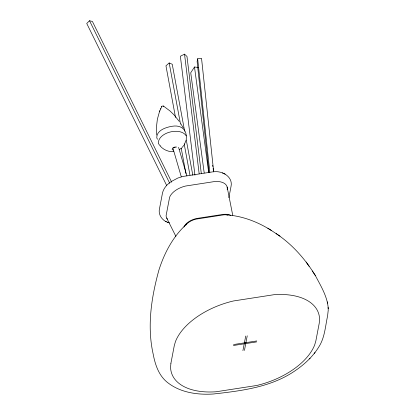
<?xml version="1.0" encoding="UTF-8"?>
<svg xmlns="http://www.w3.org/2000/svg" width="415" height="415" viewBox="0 0 415 415"><rect width="100%" height="100%" fill="white"/><g stroke="black" fill="none" stroke-linecap="round" stroke-linejoin="round"><path stroke-width="0.62" d="M328.094 307.385L328.234 310.093L327.591 315.955C325.313 326.346 324.821 337.535 318.933 346.748C313.429 355.795 305.679 363.25 297.099 369.366L296.575 369.718C272.463 387.06 242.142 390.78 213.471 393.996C197.877 395.013 181.096 392.777 168.303 383.112C159.018 376.306 155.215 364.993 153.187 354.151C146.905 326.2 151.392 297.332 158.904 270.108C164.361 252.922 173.148 236.234 186.714 224.059M227.192 189.551L227.306 188.296A17.3 9.675 -18.9 0 0 214.773 181.521L185.578 186.034A17.3 9.675 -18.9 0 0 169.621 197.208L166.104 215.598A17.3 9.675 -18.9 0 0 167.442 219.13M186.231 139.15C187.3 129.719 181.21 124.723 172.194 126.264C166.01 127.255 156.413 130.289 156.777 137.962L157.565 139.29M213.689 171.805L201.54 58.354L197.659 58.748L197.125 61.565L208.994 172.438M228.873 197.722L230.989 186.626C233.334 176.671 221.849 170.332 213.201 171.851M242.92 350.654L245.711 336.036M244.44 350.421L247.231 335.802M185.987 140.369L184.436 144.399M179.29 121.445L174.02 114.862L170.051 111.007L163.391 106.001L161.995 106.162L159.536 111.459L157.368 119.235L156.403 127.452L156.543 135.031M159.536 111.459L159.806 110.789M160.522 108.989L160.688 108.574M161.694 106.448L161.715 106.863M163.546 106.515L163.391 106.001M198.303 67.474L194.495 67.002L190.729 72.76L204.201 172.951M183.892 145.307L182.029 147.569M173.6 148.062L173.984 147.699M309.486 358.918L310.098 358.218M314.337 353.336L315.026 352.543M171.743 182.258L92.389 21.44L89.531 20.75L86.73 23.468L166.659 185.448M184.649 131.192L172.246 64.273L169.18 62.961L165.953 65.829L175.519 117.45M170.679 181.936C166.944 184.545 163.697 188.203 162.556 192.7L159.495 208.729C157.799 215.354 163.225 221.74 169.605 222.912M181.412 148.129L179.342 149.618M171.12 181.62L177.833 178.045L182.818 176.484L212.698 171.867M201.301 173.506L186.978 56.45L184.53 54.147L180.369 56.233L194.931 175.218M174.58 147.45L175.234 147.372M233.567 344.543L256.766 340.959M233.386 345.498L256.584 341.913M173.724 151.517C168.609 152.149 163.515 149.784 160.149 145.997M226.699 214.871C242.568 216.018 257.876 221.932 271.239 230.392M176.593 147.05C174.964 146.786 172.215 147.356 172.121 149.348L173.263 150.173M222.393 172.884L223.28 173.273M224.173 173.672L225.138 174.098M165.352 221.252L166.311 221.677M167.204 222.077L168.091 222.471M276.105 233.593C292.202 244.285 305.258 259.126 315.338 275.524C320.795 285.987 327.528 296.647 328.27 308.734M267.836 228.172L279.99 236.135M160.33 145.675L159.36 144.975L158.307 143.206C158.265 132.198 180.598 126.803 186.252 135.866M306.208 262.036L309.113 266.347M312.313 271.031L315.338 275.524M180.852 123.826L183.326 127.996M166.721 218.057L175.872 236.332M89.531 20.75L169.745 183.311M178.559 147.341L186.911 175.924M173.097 148.772L181.267 176.738M227.14 187.025L232.737 215.297M186.185 139.476L192.799 175.166M169.18 62.961L180.515 124.142M184.177 143.901L189.966 175.125M181.189 148.041L185.915 173.532M212.693 165.258L212.864 166.545M213.123 168.469L213.383 170.399M194.495 67.002L208.657 172.334M327.373 301.871L327.549 303.24M184.53 54.147L199.164 173.776M197.659 58.748L209.808 172.199M185.873 225.023A12.154 6.796 -18.9 0 1 195.947 219.141L223.861 214.83A12.154 6.796 -18.9 0 1 227.98 215.084M183.944 227.047A13.005 7.273 -18.9 0 1 197.576 218.332L222.456 214.488A13.005 7.273 -18.9 0 1 230.813 215.421M170.918 363.239L170.575 367.14A62.878 35.161 -18.9 0 0 216.116 391.76L256.693 385.488A62.878 35.161 -18.9 0 0 314.695 344.875L315.867 340.85L319.234 323.218L319.576 319.317A62.878 35.161 -18.9 0 0 274.035 294.697L233.458 300.968A62.878 35.161 -18.9 0 0 175.457 341.581L174.29 345.607L170.918 363.239"/></g></svg>
